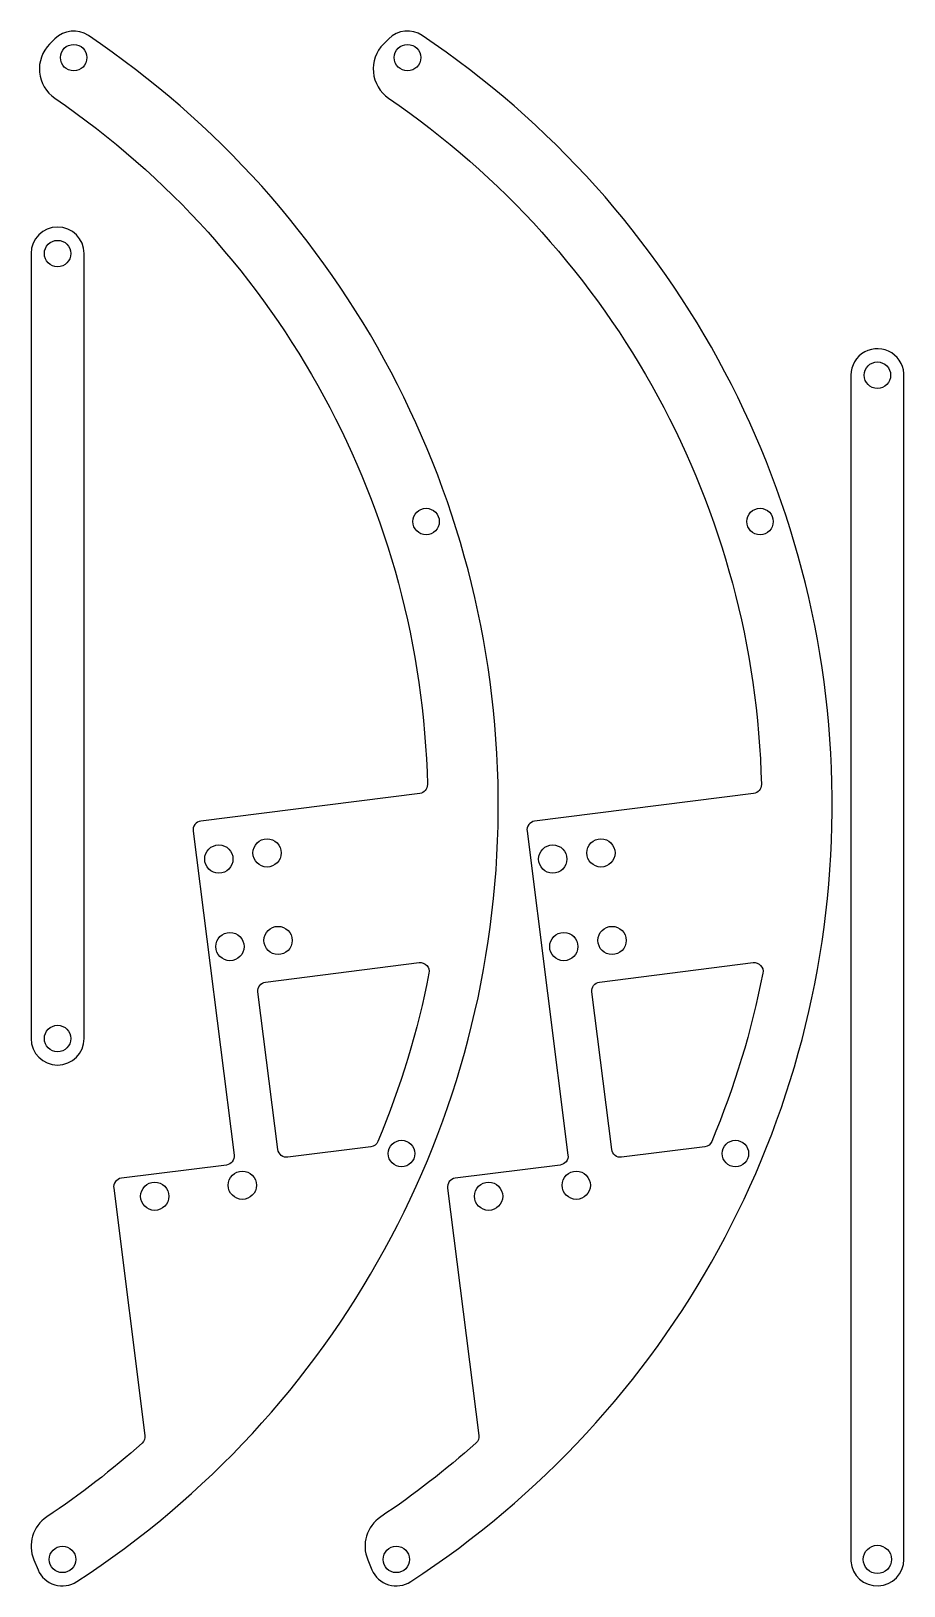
# Model space of a CAD drawing. Header units: inches. Extents: x 0 to 99, y 0 to 176.
import ezdxf

# ---------------------------------------------------------------- set-up
doc = ezdxf.new("R2010")
doc.units = ezdxf.units.IN
doc.header["$MEASUREMENT"] = 0
doc.layers.add('4段目', color=71, linetype='Continuous')
doc.layers.add('穴', color=3, linetype='Continuous')

msp = doc.modelspace()

# ---------------------------------------------------------------- linework, layer by layer
at = {"layer": '4段目'}
for points in [[(2.1, 174.68, 0.46921), (2.68, 168.55, -0.241347), (44.88, 90.78, -0.384572), (44.01, 89.77), (19.21, 86.63, 0.414214), (18.34, 85.51), (22.99, 48.8, -0.414214), (22.12, 47.68), (10.22, 46.18, 0.414214), (9.35, 45.06), (12.89, 17.05, -0.246593), (12.57, 16.18, -0.035222), (1.78, 7.82, 0.359962), (0.31, 2.94), (0.78, 1.83, 0.467018), (5.18, 0.49, 0.537546), (6.48, 175.64, 0.358973), (2.69, 175.27)], [(39.91, 174.68, 0.46921), (40.49, 168.55, -0.241347), (82.7, 90.78, -0.384572), (81.82, 89.77), (57.02, 86.63, 0.414214), (56.16, 85.51), (60.8, 48.8, -0.414214), (59.93, 47.68), (48.03, 46.18, 0.414214), (47.16, 45.06), (50.71, 17.05, -0.246593), (50.38, 16.18, -0.035222), (39.59, 7.82, 0.359962), (38.13, 2.94), (38.59, 1.83, 0.467018), (42.99, 0.49, 0.537546), (44.3, 175.64, 0.358973), (40.5, 175.27)], [(0, 150.94), (0, 62.01, 1), (6, 62.01), (6, 150.94, 1)], [(38.48, 49.75), (29.07, 48.56, -0.414214), (27.95, 49.43), (25.69, 67.29, -0.414214), (26.56, 68.41), (43.95, 70.61, -0.51127), (45.06, 69.42, -0.050427), (39.27, 50.36, -0.268583)], [(76.29, 49.75), (66.88, 48.56, -0.414214), (65.76, 49.43), (63.5, 67.29, -0.414214), (64.37, 68.41), (81.76, 70.61, -0.51127), (82.87, 69.42, -0.050427), (77.09, 50.36, -0.268583)]]:
    msp.add_lwpolyline(points, format="xyb", close=True, dxfattribs=at)
msp.add_lwpolyline([(98.84, 136.95, 1.034981), (92.84, 137.16), (92.84, 2.79, 0.966201), (98.84, 3), (98.84, 137.36)], format="xyb", dxfattribs=at)
for centre in [(26.72, 83.04), (64.53, 83.04), (21.26, 82.35), (59.08, 82.35), (22.52, 72.43), (27.97, 73.12), (60.33, 72.43), (65.79, 73.12), (23.92, 45.39), (61.74, 45.39), (14, 44.14), (51.81, 44.14)]:
    msp.add_circle(centre, 1.6, dxfattribs=at)
at = {"layer": '穴'}
for centre, radius in [((4.82, 173.14), 1.5), ((42.63, 173.14), 1.5), ((3, 150.94), 1.5), ((95.84, 137.16), 1.5), ((44.73, 120.58), 1.5), ((82.55, 120.58), 1.5), ((3, 62.01), 1.5), ((41.95, 48.98), 1.5), ((79.76, 48.98), 1.5), ((3.55, 3), 1.5), ((41.36, 3), 1.5), ((95.84, 3), 1.6)]:
    msp.add_circle(centre, radius, dxfattribs=at)

doc.saveas('drawing.dxf')
